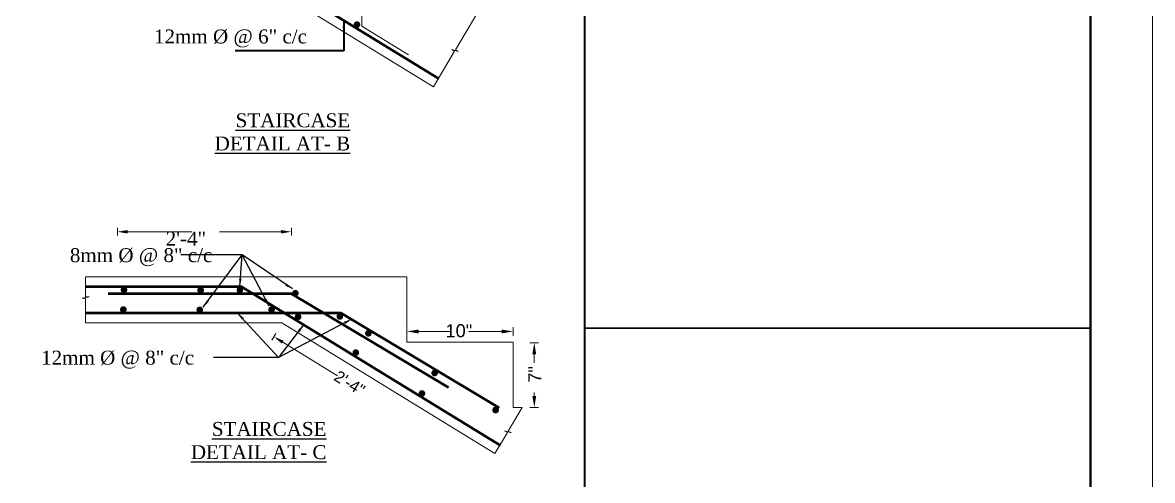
# Model space of a CAD drawing. Header units: inches. Extents: x 334224 to 340955, y 74691 to 79424.
# Drawn here: x 340079 to 340955, y 75298 to 75653 of the extents above; entities that cross this region are included whole.
import ezdxf

# ---------------------------------------------------------------- set-up
doc = ezdxf.new("R2010")
doc.units = ezdxf.units.IN
doc.header["$MEASUREMENT"] = 0
doc.layers.get('Defpoints').update_dxf_attribs({"lineweight": 0})
for name, color, linetype, lineweight in [('0.00', 1, 'Continuous', 0), ('0.13', 2, 'Continuous', 13), ('0.18', 3, 'Continuous', 18), ('0.25', 31, 'Continuous', 18), ('0.50', 6, 'Continuous', 50), ('6ELEV', 2, 'Continuous', 25), ('base line', 201, 'Continuous', 40), ('door window', 2, 'Continuous', 25), ('HA', 252, 'Continuous', 15), ('Wall', 20, 'Continuous', 35)]:
    doc.layers.add(name, color=color, linetype=linetype, lineweight=lineweight)
doc.styles.add('dim', font='ARIALN.TTF')
doc.styles.add('RIMAL', font='times.ttf', dxfattribs={"height": 8})
doc.styles.get("Standard").update_dxf_attribs({"font": 'arial.ttf', "height": 9})
doc.dimstyles.new('small', dxfattribs={"dimtxt": 8, "dimasz": 6, "dimexe": 3, "dimexo": 3, "dimgap": 1.5, "dimtad": 1, "dimdec": 4, "dimrnd": 1, "dimzin": 0, "dimdsep": 46, "dimlunit": 4, "dimtxsty": 'dim', "dimcen": 0.0625, "dimclrd": 256, "dimclre": 256, "dimclrt": 256, "dimadec": 0, "dimazin": 0, "dimtfac": 1, "dimtdec": 4, "dimtmove": 1, "dimatfit": 3, "dimfxl": 0, "dimfrac": 2, "dimtolj": 1, "dimtzin": 0, "dimarcsym": 0})

# ---------------------------------------------------------------- blocks, each defined once
blk = doc.blocks.new('A$C0BA537F3')
at = {"layer": '0.00'}
for points in [[(33.5, 109.99), (33.5, 128.92), (30.87, 128.92), (36.32, 130.19), (33.5, 130.19), (33.5, 145.61)], [(351.1, 8.64), (360.77, 24.93), (358.5, 26.27), (363.84, 24.58), (361.41, 26.02), (372.3, 44.36)]]:
    blk.add_lwpolyline(points, dxfattribs=at)
at = {"layer": '0.13'}
for points, const_width in [([(62.14, 135.48, 1), (64.71, 135.48, 1)], 2.57), ([(61.89, 135.96, 1), (63.61, 135.96, 1)], 1.72), ([(62.04, 134.9, 1), (63.76, 134.9, 1)], 1.72), ([(62.12, 136.09, 1), (63.84, 136.09, 1)], 1.72), ([(62.17, 134.69, 1), (63.89, 134.69, 1)], 1.72), ([(121.55, 135.16, 1), (124.13, 135.16, 1)], 2.57), ([(121.46, 134.59, 1), (123.17, 134.59, 1)], 1.72), ([(121.54, 135.78, 1), (123.26, 135.78, 1)], 1.72), ([(121.59, 134.37, 1), (123.3, 134.37, 1)], 1.72), ([(121.89, 135.96, 1), (123.61, 135.96, 1)], 1.72), ([(151.98, 135.39, 1), (154.56, 135.39, 1)], 2.57), ([(151.88, 134.82, 1), (153.6, 134.82, 1)], 1.72), ([(151.97, 136.01, 1), (153.68, 136.01, 1)], 1.72), ([(152.01, 134.6, 1), (153.73, 134.6, 1)], 1.72), ([(152.44, 136.45, 1), (154.16, 136.45, 1)], 1.72), ([(194.25, 132.1, 1), (195.96, 132.1, 1)], 1.72), ([(195.05, 132.87, 1), (197.62, 132.87, 1)], 2.57), ([(194.95, 132.3, 1), (196.67, 132.3, 1)], 1.72), ([(195.03, 133.49, 1), (196.75, 133.49, 1)], 1.72), ([(195.08, 132.08, 1), (196.8, 132.08, 1)], 1.72), ([(61.64, 120.25, 1), (64.21, 120.25, 1)], 2.57), ([(176.58, 120.18, 1), (179.16, 120.18, 1)], 2.57), ([(61.54, 119.68, 1), (63.26, 119.68, 1)], 1.72), ([(61.63, 120.87, 1), (63.34, 120.87, 1)], 1.72), ([(61.67, 119.46, 1), (63.39, 119.46, 1)], 1.72), ([(61.91, 118.99, 1), (63.63, 118.99, 1)], 1.72), ([(120.89, 119.99, 1), (123.46, 119.99, 1)], 2.57), ([(120.79, 119.42, 1), (122.51, 119.42, 1)], 1.72), ([(120.88, 120.61, 1), (122.59, 120.61, 1)], 1.72), ([(120.92, 119.2, 1), (122.64, 119.2, 1)], 1.72), ([(176.49, 119.61, 1), (178.2, 119.61, 1)], 1.72), ([(176.57, 120.8, 1), (178.29, 120.8, 1)], 1.72), ([(176.62, 119.39, 1), (178.33, 119.39, 1)], 1.72), ([(197.11, 114.56, 1), (199.68, 114.56, 1)], 2.57), ([(197.01, 113.99, 1), (198.73, 113.99, 1)], 1.72), ([(197.1, 115.18, 1), (198.81, 115.18, 1)], 1.72), ([(197.14, 113.78, 1), (198.86, 113.78, 1)], 1.72), ([(229.52, 114.83, 1), (232.09, 114.83, 1)], 2.57), ([(229.42, 114.26, 1), (231.13, 114.26, 1)], 1.72), ([(229.5, 115.45, 1), (231.22, 115.45, 1)], 1.72), ([(229.55, 114.04, 1), (231.26, 114.04, 1)], 1.72), ([(230.51, 115.57, 1), (232.23, 115.57, 1)], 1.72), ([(251.65, 101.78, 1), (254.22, 101.78, 1)], 2.57), ([(251.55, 101.21, 1), (253.27, 101.21, 1)], 1.72), ([(251.64, 102.4, 1), (253.35, 102.4, 1)], 1.72), ([(251.68, 100.99, 1), (253.4, 100.99, 1)], 1.72), ([(252.02, 102.53, 1), (253.74, 102.53, 1)], 1.72), ([(241.92, 86.87, 1), (244.49, 86.87, 1)], 2.57), ([(241.91, 87.49, 1), (243.62, 87.49, 1)], 1.72), ([(241.91, 85.93, 1), (243.63, 85.93, 1)], 1.72), ([(241.95, 86.08, 1), (243.67, 86.08, 1)], 1.72), ([(303.03, 71.01, 1), (305.6, 71.01, 1)], 2.57), ([(302.93, 70.44, 1), (304.65, 70.44, 1)], 1.72), ([(303.01, 71.63, 1), (304.73, 71.63, 1)], 1.72), ([(303.06, 70.23, 1), (304.78, 70.23, 1)], 1.72), ([(303.55, 71.78, 1), (305.26, 71.78, 1)], 1.72), ([(293.17, 55.15, 1), (295.74, 55.15, 1)], 2.57), ([(293.07, 54.58, 1), (294.79, 54.58, 1)], 1.72), ([(293.15, 55.77, 1), (294.87, 55.77, 1)], 1.72), ([(293.2, 54.37, 1), (294.92, 54.37, 1)], 1.72), ([(350.3, 42.29, 1), (352.88, 42.29, 1)], 2.57), ([(350.29, 42.91, 1), (352.01, 42.91, 1)], 1.72), ([(350.94, 43.04, 1), (352.65, 43.04, 1)], 1.72), ([(350.33, 41.5, 1), (352.05, 41.5, 1)], 1.72)]:
    blk.add_lwpolyline(points, format="xyb", close=True, dxfattribs=dict(at, const_width=const_width))
at = {"layer": '0.18', "color": 1, "lineweight": 13}
for p, q in [((58.32, 183.51), (58.32, 177.51)), ((193.22, 183.51), (193.22, 177.51)), ((282.81, 99.85), (282.81, 106.6)), ((365.31, 99.85), (365.31, 106.6)), ((181.26, 101.66), (178.13, 96.55)), ((378.2, 94.5), (384.95, 94.5)), ((378.2, 44.27), (384.95, 44.27))]:
    blk.add_line(p, q, dxfattribs=at)
at = {"layer": '0.18', "color": 2, "lineweight": 0}
for p, q in [((62.32, 180.51), (116.27, 180.51)), ((189.22, 180.51), (137.61, 180.51)), ((183.11, 97.01), (229.11, 68.83)), ((287.31, 103.22), (317.2, 103.22)), ((360.81, 103.22), (330.91, 103.22)), ((381.58, 90), (381.58, 79.01)), ((381.58, 48.77), (381.58, 55.82))]:
    blk.add_line(p, q, dxfattribs=at)
at = {"layer": '0.18'}
for points in [[(372.3, 44.36), (365.31, 44.36), (365.31, 94.99), (282.81, 94.99), (282.81, 145.61), (33.5, 145.61)], [(351.1, 8.64), (185.71, 109.99), (33.5, 109.99)]]:
    blk.add_lwpolyline(points, dxfattribs=at)
at = {"layer": '0.18', "color": 2}
for points in [[(66.32, 181.84), (66.32, 179.17), (58.32, 180.51)], [(185.22, 181.84), (185.22, 179.17), (193.22, 180.51)], [(187.21, 96.06), (185.82, 93.79), (179.7, 99.1)], [(291.81, 104.72), (291.81, 101.72), (282.81, 103.22)], [(356.31, 104.72), (356.31, 101.72), (365.31, 103.22)], [(383.08, 85.5), (380.08, 85.5), (381.58, 94.5)], [(383.08, 53.27), (380.08, 53.27), (381.58, 44.27)]]:
    blk.add_solid(points, dxfattribs=at)
at = {"layer": '0.50'}
for points in [[(33.5, 138.11), (154.17, 138.11), (355.49, 14.75)], [(314.99, 59.66), (193.22, 132.45), (51.28, 132.45)], [(354.31, 44.07), (231.8, 117.49), (33.5, 117.49)]]:
    blk.add_lwpolyline(points, dxfattribs=at)
at = {"layer": '0.18', "color": 3, "insert": (323.08, 103.72), "char_height": 10.125, "attachment_point": 5}
blk.add_mtext('\\A1;10"', dxfattribs=at)
at = {"layer": '0.18', "color": 3, "attachment_point": 5}
for s, insert, char_height, rotation in [('\\A1;2\'-4"', (238.39, 63.26), 9, 328.50209), ('\\A1;7"', (382.08, 69.91), 10.125, 90)]:
    blk.add_mtext(s, dxfattribs=dict(at, insert=insert, char_height=char_height, rotation=rotation))
at = {"layer": '6ELEV', "char_height": 10.8, "attachment_point": 3, "style": 'RIMAL'}
for s, insert in [('\\A1;2\'-4"', (127.1, 180.61)), ('8mm Ø @ 8" c/c ', (131.93, 167.77)), ('12mm Ø @ 8" c/c ', (117.77, 88.31)), ('\\pi158.3;{\\LSTAIRCASE \\PDETAIL AT- C}', (220.4, 33.07))]:
    blk.add_mtext(s, dxfattribs=dict(at, insert=insert))
at = {"layer": 'HA', "lineweight": -3}
for points in [[(193.98, 136.19), (155.15, 162.52), (107.38, 162.52)], [(175.99, 122.71), (155.15, 162.52), (107.38, 162.52)], [(153.17, 138.11), (155.15, 162.52), (110.02, 162.52)], [(124.94, 122.08), (155.15, 162.52)], [(151.47, 117.49), (183.31, 83.16), (132.91, 83.16)], [(239.86, 112.66), (183.31, 83.16), (132.91, 83.16)], [(202.71, 108.37), (183.31, 83.16), (132.91, 83.16)]]:
    blk.add_leader(points, dimstyle='small', dxfattribs=at)
blk = doc.blocks.new('A$C38BA5090')
at = {"layer": '0.00'}
for points in [[(67.76, 182.44), (77.43, 198.73), (75.17, 200.07), (80.51, 198.38), (78.08, 199.82), (95.28, 228.78)], [(277.64, 53.84), (294.03, 81.45), (291.77, 82.8), (297.1, 81.1), (294.68, 82.55), (312.02, 111.76)]]:
    blk.add_lwpolyline(points, dxfattribs=at)
at = {"layer": '0.13'}
for points, const_width in [([(114.39, 165.02, 1), (116.96, 165.02, 1)], 2.57), ([(114.38, 165.64, 1), (116.09, 165.64, 1)], 1.72), ([(218.4, 168.04, 1), (220.97, 168.04, 1)], 2.57), ([(218.39, 168.66, 1), (220.1, 168.66, 1)], 1.72), ([(219.24, 168.67, 1), (220.96, 168.67, 1)], 1.72), ([(114.42, 164.23, 1), (116.14, 164.23, 1)], 1.72), ([(165.69, 133.58, 1), (168.27, 133.58, 1)], 2.57), ([(165.58, 132.89, 1), (167.3, 132.89, 1)], 1.72), ([(165.68, 134.2, 1), (167.4, 134.2, 1)], 1.72), ([(217.03, 101.99, 1), (219.61, 101.99, 1)], 2.57), ([(216.64, 101.37, 1), (218.35, 101.37, 1)], 1.72), ([(217.02, 102.61, 1), (218.74, 102.61, 1)], 1.72)]:
    blk.add_lwpolyline(points, format="xyb", close=True, dxfattribs=dict(at, const_width=const_width))
at = {"layer": '0.18', "color": 1, "lineweight": 13}
for p, q in [((147.02, 183.11), (147.02, 189.86)), ((229.52, 183.11), (229.52, 189.86)), ((242.42, 177.76), (249.17, 177.76)), ((242.42, 127.53), (249.17, 127.53))]:
    blk.add_line(p, q, dxfattribs=at)
at = {"layer": '0.18', "color": 2, "lineweight": 0}
for p, q in [((151.52, 186.48), (181.41, 186.48)), ((225.02, 186.48), (195.13, 186.48)), ((245.79, 173.26), (245.79, 162.27)), ((245.79, 132.03), (245.79, 139.08))]:
    blk.add_line(p, q, dxfattribs=at)
at = {"layer": '0.18'}
for points in [[(312.02, 111.76), (312.02, 127.53), (229.52, 127.53), (229.52, 178.16), (147.02, 178.16), (147.02, 228.78), (95.59, 228.78)], [(277.64, 53.84), (67.76, 182.44)]]:
    blk.add_lwpolyline(points, dxfattribs=at)
at = {"layer": '0.18', "color": 2}
for points in [[(156.02, 187.98), (156.02, 184.98), (147.02, 186.48)], [(220.52, 187.98), (220.52, 184.98), (229.52, 186.48)], [(247.29, 168.76), (244.29, 168.76), (245.79, 177.76)], [(247.29, 136.53), (244.29, 136.53), (245.79, 127.53)]]:
    blk.add_solid(points, dxfattribs=at)
at = {"layer": '0.25'}
blk.add_lwpolyline([(258.35, 78.52), (222.02, 100.78), (222.02, 170.66), (107.99, 170.66), (73.83, 191.59)], dxfattribs=at)
at = {"layer": '0.50'}
blk.add_lwpolyline([(71.59, 188.89), (281.46, 60.29)], dxfattribs=at)
at = {"layer": '0.18', "color": 3, "insert": (187.29, 186.98), "char_height": 10.125, "attachment_point": 5}
blk.add_mtext('\\A1;10"', dxfattribs=at)
at = {"layer": '0.18', "color": 3, "insert": (246.29, 153.17), "char_height": 10.125, "attachment_point": 5, "rotation": 90}
blk.add_mtext('\\A1;7"', dxfattribs=at)
at = {"layer": '6ELEV', "insert": (283.87, 185.47), "char_height": 10.8, "attachment_point": 3, "rotation": 317.60477, "style": 'RIMAL'}
blk.add_mtext('8mm Ø for each step', dxfattribs=at)
at = {"layer": '6ELEV', "char_height": 10.8, "attachment_point": 3, "style": 'RIMAL'}
for s, insert in [('8mm Ø @ 8" c/c ', (109.64, 135.28)), ('12mm %%C @ 6" c/c ', (179.53, 98.22)), ('\\pi158.3;{\\LSTAIRCASE \\PDETAIL AT- B}', (213.07, 33.24))]:
    blk.add_mtext(s, dxfattribs=dict(at, insert=insert))
at = {"layer": 'HA', "lineweight": -3}
for points in [[(220.29, 169.51), (243.44, 199.67), (192.7, 233.5)], [(182.28, 170.66), (243.44, 199.67), (216.3, 217.76)], [(222.02, 146.67), (243.44, 199.67)], [(115.28, 163.38), (137.08, 119.54), (54.7, 119.54)], [(164.43, 135.02), (137.08, 119.54)], [(208.06, 105.05), (208.05, 81.78), (123.97, 81.78)]]:
    blk.add_leader(points, dimstyle='small', dxfattribs=at)
blk = doc.blocks.new('Complete project')
at = {"layer": 'base line'}
blk.add_lwpolyline([(337924.5002, 76887.48119), (340907.2202, 76887.48119), (340907.2202, 74739.00119), (337924.5002, 74739.00119)], close=True, dxfattribs=at)
at = {"layer": 'Defpoints', "ltscale": 0.5}
blk.add_lwpolyline([(337780.5002, 74691.00119), (340955.2202, 74691.00119), (340955.2202, 76935.48119), (337780.5002, 76935.48119)], close=True, dxfattribs=at)
at = {"layer": 'Wall', "ltscale": 0.5}
blk.add_line((340515.2202, 74739.00119), (340515.2202, 76887.48119), dxfattribs=at)
at = {"layer": 'Wall', "lineweight": 30, "ltscale": 0.5}
blk.add_line((340515.2202, 75416.28119), (340907.2202, 75416.28119), dxfattribs=at)
blk.add_blockref('A$C38BA5090', (340120.0949, 75549.72963))
at = {"layer": 'door window'}
blk.add_blockref('A$C0BA537F3', (340094.32627, 75310.62214), dxfattribs=at)

msp = doc.modelspace()

# ---------------------------------------------------------------- block references
at = {"layer": 'Wall', "linetype": 'ByBlock'}
msp.add_blockref('Complete project', (0, 0), dxfattribs=at)

doc.saveas('drawing.dxf')
